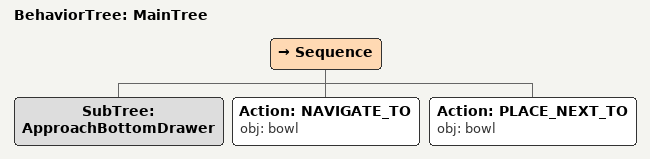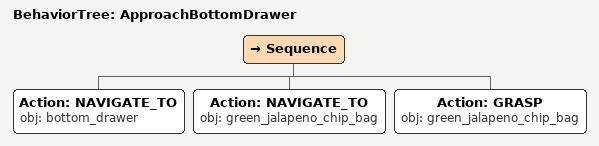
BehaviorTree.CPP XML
<root main_tree_to_execute="MainTree">
  <BehaviorTree ID="MainTree">
    <Sequence>
      <!-- Execute subtree ApproachBottomDrawer -->
      <SubTree ID="ApproachBottomDrawer" />
      <!-- Navigate to bowl -->
      <Action ID="NAVIGATE_TO" obj="bowl" />
      <!-- Place next to bowl -->
      <Action ID="PLACE_NEXT_TO" obj="bowl" />
    </Sequence>
  </BehaviorTree>
  <!-- Subtree definition ApproachBottomDrawer -->
  <BehaviorTree ID="ApproachBottomDrawer">
    <Sequence>
      <!-- Navigate to bottom_drawer -->
      <Action ID="NAVIGATE_TO" obj="bottom_drawer" />
      <!-- Navigate to green_jalapeno_chip_bag -->
      <Action ID="NAVIGATE_TO" obj="green_jalapeno_chip_bag" />
      <!-- Grasp green_jalapeno_chip_bag -->
      <Action ID="GRASP" obj="green_jalapeno_chip_bag" />
    </Sequence>
  </BehaviorTree>
</root>
